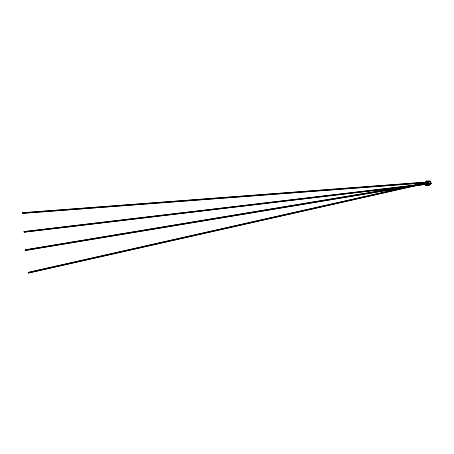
<?xml version="1.0" encoding="UTF-8"?>
<svg xmlns="http://www.w3.org/2000/svg" width="454" height="454" viewBox="0 0 454 454"><rect width="100%" height="100%" fill="white"/><g stroke="black" fill="none" stroke-linecap="round" stroke-linejoin="round"><path stroke-width="0.68" d="M426.028 182.253L426.215 180.993L430.125 181.032L431.3 183.376L429.115 185.431L426.204 185.408L425.687 184.341M427.589 184.795L427.855 184.795M426.215 180.993L427.379 183.342L426.204 185.408M426.794 183.047L426.329 183.285L426.136 182.917L426.607 182.684L426.794 183.047L425.92 183.461L426.062 184.352L425.818 183.808L426.578 183.592L426.431 182.701L426.505 183.263M426.357 182.372L426.828 182.139L426.896 182.701L426.357 182.372L426.828 182.139M426.408 182.701L28.239 272.462L426.408 182.701L426.675 183.246M426.896 182.701L426.652 182.156L22.711 212.801L426.652 182.156L426.72 182.718L426.476 182.179M426.17 183.768L426.357 184.137L425.892 184.369L425.818 183.808M410.03 186.509L25.503 250.381L25.413 249.87L426.215 183.246L426.425 183.615L414.723 185.731M421.533 184.5L425.994 183.791L426.21 184.154L416.352 185.328M425.699 184.006L426.578 183.592M426.385 183.229L425.92 183.461M425.892 184.369L426.357 184.137M425.801 185.255L426.544 184.449L426.198 185.572L426.051 185.26M425.943 185.567L426.295 184.443M427.787 185.618L427.39 185.294L427.787 185.618L428.287 184.806M429.717 181.662L430.125 181.032M428.423 182.332L428.179 182.553L428.565 182.837M426.647 183.07L28.335 273.002L426.527 183.263L426.289 182.9M25.503 250.381L426.283 183.808L426.039 183.268M410.813 186.378L414.332 185.794M25.413 249.87L426.187 183.246L426.459 183.791M404.627 186.9L24.187 232.125L24.096 231.636L418.492 184.676M418.883 184.63L420.466 184.443M421.647 184.301L425.966 183.791M24.096 231.636L412.817 185.533M413.611 185.436L415.597 185.204M416.392 185.107L418.372 184.874M418.77 184.823L421.136 184.545M24.187 232.125L410.371 186.038M411.568 185.896L412.765 185.754M414.757 185.516L415.955 185.374M405.03 186.855L407.448 186.566M409.054 186.378L410.251 186.231M412.652 185.947L413.049 185.902M414.644 185.709L426.09 184.352L425.852 183.983M427.015 182.502L426.136 182.917M426.868 182.525L22.796 213.278L426.749 182.718L426.505 182.355M430.46 183.989L427.038 183.972L426.068 181.992M430.04 184.301L426.868 184.284L425.994 182.497M429.615 184.613L426.698 184.596L425.914 182.996M429.365 185.016L426.448 185.005L425.67 183.405M426.141 181.498L429.807 181.526L430.874 183.688L427.208 183.654L426.147 181.492M427.379 183.342L431.3 183.376M426.828 184.767L427.135 184.806M428.485 182.343C429.972 182.383 427.691 181.566 428.786 182.525M426.068 183.444L426.306 183.808M426.255 182.724L426.448 183.087M426.051 183.966L426.238 184.33M22.706 212.568L22.796 213.278M24.09 231.404L24.175 231.898M25.407 249.638L25.498 250.154M28.233 272.241L28.335 273.002M426.442 185.272L426.59 185.584L426.442 185.272M426.822 185.283L426.97 185.595L426.822 185.283M427.214 185.294L427.362 185.607L427.214 185.294"/></g></svg>
